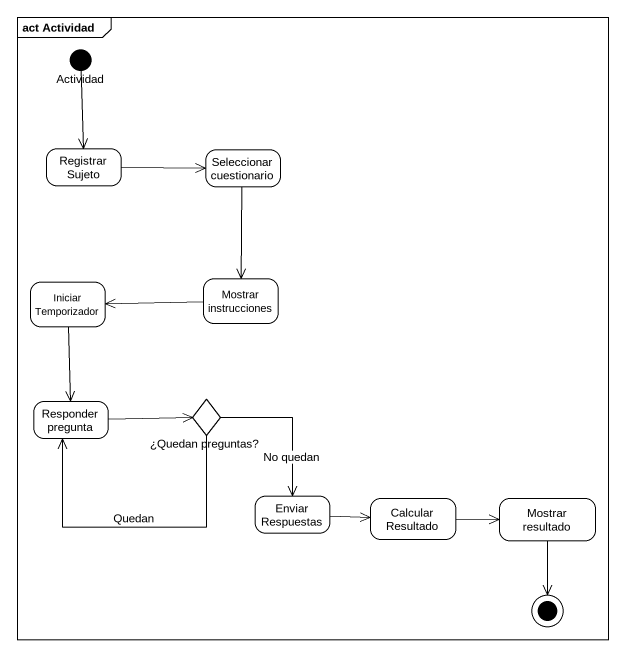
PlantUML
@startuml
mainframe act Actividad
hide empty description
state Actividad <<start>>
state "Registrar Sujeto" as Registrar_Sujeto
state "Seleccionar cuestionario" as Seleccionar_cuestionario
state "Iniciar Temporizador" as Iniciar_Temporizador
state "Mostrar instrucciones" as Mostrar_instrucciones
state "Responder pregunta" as Responder_pregunta
state "¿Quedan preguntas?" as Quedan_preguntas <<choice>>
state "Enviar Respuestas" as Enviar_Respuestas
state "Calcular Resultado" as Calcular_Resultado
state "Mostrar resultado" as Mostrar_resultado
Actividad --> Registrar_Sujeto
Registrar_Sujeto -right-> Seleccionar_cuestionario
Seleccionar_cuestionario --> Mostrar_instrucciones
Iniciar_Temporizador --> Responder_pregunta
Mostrar_instrucciones -left-> Iniciar_Temporizador
Responder_pregunta -right-> Quedan_preguntas
Quedan_preguntas -left-> Responder_pregunta : Quedan
Quedan_preguntas --> Enviar_Respuestas : No quedan
Enviar_Respuestas -right-> Calcular_Resultado
Calcular_Resultado -right-> Mostrar_resultado
Mostrar_resultado --> [*]
@enduml
